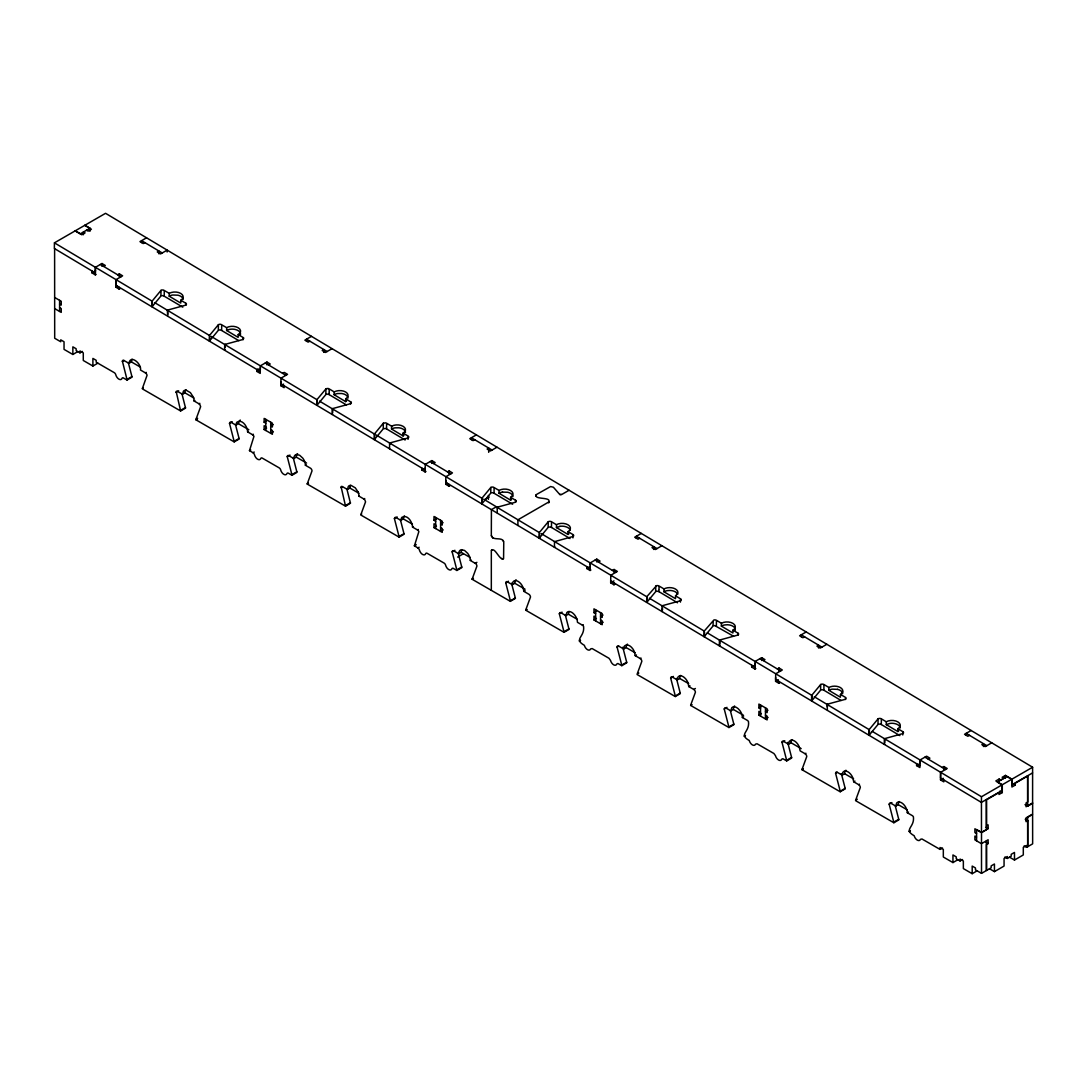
<?xml version="1.0" encoding="UTF-8"?>
<svg xmlns="http://www.w3.org/2000/svg" width="1087" height="1087" viewBox="0 0 1087 1087"><rect width="100%" height="100%" fill="white"/><g stroke="black" fill="none" stroke-linecap="round" stroke-linejoin="round"><path stroke-width="1.5" d="M96.132 274.4L95.303 274.875L92.015 272.905L92.042 271.016M117.681 274.807L119.339 273.856L122.627 275.826L116.037 279.644L115.915 287.185L119.217 289.156L119.244 287.267M268.584 364.974L270.228 364.023L266.94 362.053L260.337 365.857L260.228 373.412L256.926 371.441L256.953 369.553L258.19 368.846M284.169 385.803L284.142 387.692L280.84 385.722L280.949 378.181L287.552 374.363L284.25 372.393L282.606 373.344M425.968 471.473L425.139 471.948L421.851 469.978L421.878 468.089M447.518 471.88L449.162 470.929L452.464 472.899L445.86 476.717L445.752 484.272L449.053 486.242L449.08 484.354M590.88 570.009L590.064 570.485L586.763 568.515L586.79 566.626M612.429 570.43L614.087 569.466L617.375 571.436L610.785 575.254L610.677 582.809L613.965 584.779L613.992 582.89M755.805 668.546L754.976 669.021L751.674 667.051L751.715 665.162M777.354 668.967L778.999 668.016L782.3 669.972L775.697 673.791L775.588 681.345L778.89 683.315L778.917 681.427M928.244 759.12L929.901 758.169L926.6 756.199L919.996 760.003L919.887 767.558L916.599 765.601L916.626 763.713M943.829 779.963L943.801 781.852L940.5 779.882L940.608 772.327L947.212 768.523L943.91 766.552L942.266 767.504M1025.014 804.652L1027.65 806.174L1032.596 803.32L1032.609 767.232L105.561 213.31L54.432 242.836L54.35 248.488L95.343 272.986L95.303 274.875M83.386 234.738L83.427 231.898L85.085 232.89L81.783 234.792L75.193 230.852M95.425 267.32L95.343 272.986L95.425 267.32L102.015 263.516L105.317 265.486L103.673 266.437M101.974 266.342L102.015 263.516M116.037 279.644L115.956 285.297L260.255 371.523M119.298 276.696L119.339 273.856M141.568 242.55L141.595 240.662L162.208 252.972M169.246 293.354A8.166 4.796 0.9 0 1 180.795 293.463A8.166 4.796 0.9 0 1 180.795 300.243L180.755 303.083L169.205 296.18L169.246 293.354L163.58 290.093A2.337 1.372 0.9 0 0 160.998 290.365L152.384 300.8A2.31 1.359 0.9 0 1 151.976 301.113L151.895 306.779A2.31 1.359 0.9 0 0 152.289 306.466L160.917 296.017A2.337 1.372 0.9 0 1 163.498 295.759L182.793 307.159M152.289 306.466L152.357 302.213M158.879 253.842L158.919 251.002L157.262 251.967L160.563 253.937L167.167 250.119L167.126 252.007M160.93 295.311L160.998 290.365M164.219 296.058L164.286 291.099M167.765 314.279L167.819 310.026L185.741 305.134A2.269 1.332 0.9 0 0 186.366 304.455L186.42 304.183A2.337 1.372 0.9 0 0 185.741 303.205L180.795 300.243M185.714 305.325L185.741 303.205M226.667 327.649L226.626 330.489L238.162 337.378L238.202 334.551A8.166 4.796 0.9 0 0 238.202 327.771A8.166 4.796 0.9 0 0 226.653 327.663L220.987 324.402A2.337 1.372 0.9 0 0 218.419 324.66L209.791 335.109A2.31 1.359 0.9 0 1 209.383 335.421L209.302 341.073A2.31 1.359 0.9 0 0 209.709 340.761L218.338 330.326A2.337 1.372 0.9 0 1 220.906 330.068L238.773 340.611M209.709 340.761L209.764 336.522M218.338 329.619L218.419 324.66M221.626 330.366L221.707 325.407M225.199 347.161L225.24 344.334L243.148 339.443L243.787 338.206A2.351 1.372 0.9 0 0 243.148 337.513L238.202 334.551M243.121 339.633L243.135 338.22M260.282 369.634L260.309 367.746M266.899 364.879L266.94 362.053M280.894 381.958L280.867 383.833L425.166 470.06M306.493 341.087L306.52 339.198L327.133 351.522M328.043 388.548L327.567 388.521A2.337 1.372 0.9 0 0 325.923 388.901L317.01 399.581L316.806 405.315A2.31 1.359 0.9 0 0 317.214 405.003L325.842 394.567A2.269 1.332 0.9 0 1 327.01 394.201L327.486 394.173A2.337 1.372 0.9 0 1 329.13 394.595L346.277 404.84M317.214 405.003L317.268 400.75M323.79 352.378L323.831 349.538L322.187 350.503L325.475 352.473L332.078 348.655M325.842 393.847L325.923 388.901M329.13 394.595L329.171 392.475M329.171 391.768L329.212 389.635M332.676 412.815L332.744 408.563L350.653 403.671A2.337 1.372 0.9 0 0 351.142 402.176L345.707 398.78A8.112 4.769 0.9 0 0 345.72 392.04A8.112 4.769 0.9 0 0 334.239 391.931M346.536 401.021A8.098 4.756 0.9 0 1 345.666 401.619L334.117 394.717L334.171 391.891L329.225 388.929A2.337 1.372 0.9 0 0 328.057 388.548M345.666 401.619L345.707 398.78M350.625 403.861L350.653 401.742M403.943 435.33A8.098 4.756 0.9 0 1 403.073 435.914L391.537 429.025L391.578 426.186L386.632 423.237A2.351 1.372 0.9 0 0 385.464 422.857L383.331 423.196L374.702 433.645A2.31 1.359 0.9 0 1 374.308 433.958L374.213 439.61A2.31 1.359 0.9 0 0 374.621 439.297L383.249 428.862L384.893 428.482A2.337 1.372 0.9 0 1 386.537 428.903L405.125 440.004M374.621 439.297L374.702 433.645M383.263 428.156L383.276 426.743M383.29 426.036L383.331 423.196M386.537 428.903L386.619 423.944M389.526 448.768L389.608 443.102A2.337 1.372 0.9 0 1 390.151 442.871L408.073 437.979A2.337 1.372 0.9 0 0 408.563 436.471M390.124 444.284L390.151 442.871M403.073 435.914L403.114 433.088A8.112 4.769 0.9 0 0 403.128 426.335A8.112 4.769 0.9 0 0 391.646 426.226M408.019 439.352L408.073 436.05L403.114 433.088M425.139 471.948L425.262 464.394L431.852 460.589L435.153 462.559L433.496 463.51M431.811 463.415L431.852 460.589M445.819 480.495L445.779 482.383L590.078 568.596L590.119 566.707M449.121 473.769L449.162 470.929M471.405 439.624L471.432 437.735L492.044 450.059M499.082 490.427L499.042 493.253L510.577 500.156L510.618 497.316A8.166 4.796 0.9 0 0 510.632 490.536A8.166 4.796 0.9 0 0 499.082 490.427L493.416 487.18A2.337 1.372 0.9 0 0 490.835 487.438L482.207 497.873A2.31 1.359 0.9 0 1 481.813 498.186L481.718 503.852A2.31 1.359 0.9 0 0 482.125 503.539L490.753 493.104A2.337 1.372 0.9 0 1 493.321 492.832L512.629 504.232M482.125 503.539L482.193 499.286M488.688 452.328L488.742 448.089L487.098 449.04L490.4 451.01L496.99 447.205M490.767 492.397L490.835 487.438M494.055 493.131L494.123 488.172M510.618 497.316L515.578 500.278A2.337 1.372 0.9 0 1 516.257 501.256L516.203 501.528A2.269 1.332 0.8 0 1 515.564 502.208L497.656 507.099A2.337 1.372 0.9 0 0 497.112 507.33L497.289 512.874M497.629 508.512L497.656 507.099M515.551 501.691L515.578 500.278M517.874 525.456L517.955 519.79L548.663 502.072C551.897 496.433 533.133 500.197 536.367 494.558L550.62 486.541L553.405 487.221L559.764 494.49L561.843 494.408L569.085 490.278M568.868 533.866A8.207 4.824 0.9 0 1 567.998 534.451L556.449 527.562L556.49 524.736L551.544 521.774A2.296 1.345 0.9 0 0 549.424 521.38A2.364 1.386 0.9 0 0 548.242 521.746L539.628 532.182A2.296 1.345 0.9 0 1 539.22 532.494L539.138 538.16A2.296 1.345 0.9 0 0 539.532 537.834L548.161 527.399A2.364 1.386 0.9 0 1 549.329 527.046A2.296 1.345 0.9 0 1 551.449 527.44L570.036 538.541M539.532 537.834L539.6 533.595M548.174 526.692L548.242 521.746M548.65 502.778L548.663 502.072M548.976 502.534L548.989 501.827M551.462 527.44L551.53 522.48M567.998 534.451L568.039 531.625A8.193 4.81 0.9 0 0 568.025 524.817A8.193 4.81 0.9 0 0 556.435 524.708M572.931 537.888L572.985 534.587L568.039 531.625M590.146 564.832L590.173 562.944L596.763 559.126L600.065 561.096L598.421 562.047M590.064 570.485L590.173 562.93M596.722 561.952L596.763 559.126M614.033 572.305L614.087 569.466M636.33 538.16L636.357 536.285L656.969 548.595M663.994 588.964L663.953 591.79L675.489 598.692L675.543 595.853L677.772 593.42A8.193 4.81 0.9 0 0 673.655 588.23A8.193 4.81 0.9 0 0 663.994 588.964L659.048 586.002A2.283 1.345 0.9 0 0 657.88 585.621A2.31 1.359 0.9 0 0 656.48 585.689L646.833 596.654L646.629 602.388A2.296 1.345 0.9 0 0 647.037 602.076L647.105 597.823M653.613 549.451L653.667 546.625L652.01 547.576L655.312 549.546L661.915 545.742M655.678 590.934L655.746 585.975M677.541 602.769L658.967 591.668L658.994 589.548M659.007 588.841L659.035 586.722M662.513 609.889L662.526 608.475M680.435 602.116L680.489 598.815L675.543 595.853M721.442 623.272A8.152 4.783 0.9 0 1 732.964 623.394A8.152 4.783 0.9 0 1 732.951 630.161L732.91 632.987L721.36 626.098L721.415 623.272L716.455 620.31A2.283 1.345 0.9 0 0 715.287 619.93A2.31 1.359 0.9 0 0 713.887 619.998L704.539 630.718A2.296 1.345 0.9 0 1 704.131 631.031L704.05 636.697A2.296 1.345 0.9 0 0 704.458 636.371L713.072 625.935L714.73 625.555L733.521 636.221M704.444 636.371L704.512 632.131M713.086 625.229L713.14 621.696M716.374 625.976L716.455 621.017M719.92 644.183L719.988 639.944L737.896 635.053A2.364 1.386 0.9 0 0 738.386 634.631A2.296 1.345 0.9 0 0 738.535 633.816A2.269 1.332 0.9 0 0 737.896 633.123L732.951 630.161M737.869 635.243L737.896 633.123M754.976 669.021L755.085 661.467L761.688 657.662L764.976 659.632L763.332 660.583M755.03 665.258L755.071 663.369M761.647 660.502L761.688 657.662M775.642 677.568L775.615 679.457L919.915 765.669M778.958 670.842L778.999 668.016M801.241 636.71L801.268 634.822L821.881 647.132M842.67 691.957A8.152 4.783 0.9 0 0 838.525 686.753A8.152 4.783 0.9 0 0 828.919 687.5L823.96 684.538A2.296 1.345 0.9 0 0 821.84 684.144A2.364 1.386 0.9 0 0 820.671 684.511L812.043 694.946A2.296 1.345 0.9 0 1 811.636 695.259L811.554 700.925A2.296 1.345 0.9 0 0 811.962 700.612L820.576 690.177A2.364 1.386 0.9 0 1 821.758 689.81A2.296 1.345 0.9 0 1 823.864 690.204L841.025 700.449M811.962 700.612L812.016 696.359M818.538 647.988L818.579 645.162L816.935 646.113L820.223 648.083L826.827 644.278M820.59 689.471L820.671 684.511M823.878 690.204L823.96 685.258M827.438 707.012L827.492 704.172L845.401 699.294A2.283 1.345 0.9 0 0 846.039 698.601L846.039 698.044A2.283 1.345 0.9 0 0 845.401 697.351L840.455 694.403A8.193 4.81 0.9 0 0 842.697 691.957M840.455 694.403L840.414 697.229L828.865 690.327L828.919 687.5M845.373 699.471L845.373 698.764M886.326 721.809L886.285 724.635L897.821 731.537L897.862 728.698A8.193 4.81 0.9 0 0 897.862 721.89A8.193 4.81 0.9 0 0 886.272 721.782L881.38 718.847A2.296 1.345 0.9 0 0 879.247 718.453A2.364 1.386 0.9 0 0 878.079 718.82L869.451 729.255A2.296 1.345 0.9 0 1 869.043 729.567L868.961 735.233A2.296 1.345 0.9 0 0 869.369 734.921L877.997 724.472A2.364 1.386 0.9 0 1 879.166 724.119A2.296 1.345 0.9 0 1 880.117 724.132A2.269 1.332 0.9 0 1 881.285 724.513L899.873 735.614M869.369 734.921L869.437 730.668M878.011 723.765L878.079 718.82M881.285 724.513L881.367 719.553M884.832 742.72L884.872 739.894M902.767 734.961L902.808 731.66L897.862 728.698M919.955 763.794L919.982 761.905M940.622 772.327L940.54 777.993L981.439 802.437L981.479 832.574L986.425 829.707L986.385 799.584M943.869 769.379L943.91 766.552M966.153 735.247L966.18 733.358L986.792 745.668M1032.609 767.232L981.493 796.744L981.398 802.41L1002.16 790.426L1002.241 784.773L995.841 780.942L999.143 779.039L1000.787 780.018L1003.804 778.278L1002.16 777.287L1005.461 775.384L1011.861 779.216L1011.78 784.882L1032.568 772.911M983.45 746.524L983.49 743.698L981.846 744.649L985.148 746.62L991.752 742.815M999.089 781.866L999.143 779.039M1005.421 778.224L1005.461 775.384M293.368 458.306L296.846 471.812A2.323 1.345 60 0 1 296.914 472.397L291.968 475.25L288.49 473.253A2.323 1.345 60 0 0 286.941 473.619L286.465 474.353A4.661 2.69 60 0 1 281.18 471.296L280.718 470.032A2.323 1.345 60 0 0 279.155 467.858L262.307 458.13A2.323 1.345 60 0 0 260.758 458.51L260.282 459.244A4.661 2.69 60 0 1 254.997 456.187L254.535 454.909A2.323 1.345 60 0 0 252.972 452.749L249.507 450.602L253.95 436.39A2.364 1.359 60 0 0 252.564 434.732L247.619 431.879C247.619 426.987 242.428 418.712 237.02 422.109A8.098 4.674 60 0 0 236.069 425.207L231.123 422.354A2.364 1.359 60 0 0 230.227 422.136L229.479 423.305L234.126 441.308A2.323 1.345 60 0 1 234.194 441.893L239.14 439.039A2.323 1.345 60 0 0 239.072 438.455L235.58 424.949M458.279 553.528L461.758 567.02A2.323 1.345 60 0 1 461.826 567.618L456.88 570.471L453.401 568.46A2.323 1.345 60 0 0 451.852 568.827L451.39 569.574A4.661 2.69 60 0 1 446.091 566.517L445.629 565.24A2.323 1.345 60 0 0 444.08 563.08L427.232 553.351A2.323 1.345 60 0 0 425.669 553.718L425.207 554.452A4.661 2.69 60 0 1 419.922 551.394L419.446 550.131A2.323 1.345 60 0 0 417.897 547.957L414.419 545.81L418.862 531.597A2.364 1.359 60 0 0 417.49 529.953L412.53 527.086C412.53 522.208 407.353 513.934 401.932 517.317A8.098 4.674 60 0 0 400.994 520.428L396.048 517.575A2.364 1.359 60 0 0 395.138 517.358L394.391 518.526L399.038 536.53A2.323 1.345 60 0 1 399.106 537.114L404.051 534.26A2.323 1.345 60 0 0 403.984 533.676L400.505 520.17M622.81 647.241L626.683 662.241A2.31 1.332 60 0 1 626.751 662.825L621.805 665.679L617.837 663.478L616.764 664.048A4.674 2.69 60 0 1 613.652 664.796A4.674 2.69 60 0 1 610.541 660.448L608.992 658.287L592.143 648.559L590.594 648.925A4.674 2.69 60 0 1 587.483 649.673A4.674 2.69 60 0 1 584.371 645.338C573.175 638.898 584.983 637.281 583.57 626.397A2.337 1.345 60 0 0 582.401 625.161L577.455 622.308A8.166 4.715 60 0 0 573.325 613.53A8.166 4.715 60 0 0 566.843 612.538L565.906 615.636L560.96 612.783A2.337 1.359 60 0 0 560.063 612.565L559.316 613.734L563.963 631.737A2.31 1.332 60 0 1 564.031 632.321L568.977 629.468A2.31 1.332 60 0 0 568.909 628.884L565.417 615.378M787.722 742.448L791.594 757.449A2.31 1.332 60 0 1 791.662 758.033L786.716 760.9L782.749 758.685L781.689 759.256A4.674 2.69 60 0 1 778.577 760.003A4.674 2.69 60 0 1 775.466 755.669L773.903 753.495L757.055 743.766L755.506 744.147A4.674 2.69 60 0 1 752.394 744.894A4.674 2.69 60 0 1 749.283 740.546C738.087 734.105 749.894 732.502 748.481 721.605A2.337 1.345 60 0 0 747.312 720.368L742.367 717.515A8.166 4.715 60 0 0 741.429 713.317A8.193 4.728 60 0 0 739.758 710.436A8.166 4.715 60 0 0 731.768 707.746L730.831 710.857L725.871 707.99A2.337 1.359 60 0 0 724.975 707.786L724.227 708.955L728.874 726.958A2.31 1.332 60 0 1 728.942 727.543L733.888 724.689A2.31 1.332 60 0 0 733.82 724.105L730.342 710.599M942.497 847.969L940.024 849.395L921.98 838.987L920.417 839.354A4.674 2.69 60 0 1 917.306 840.102A4.674 2.69 60 0 1 914.194 835.767C903.012 829.327 914.806 827.71 913.406 816.813A2.337 1.345 60 0 0 912.238 815.59L907.292 812.736A8.166 4.715 60 0 0 903.161 803.959A8.166 4.715 60 0 0 896.68 802.967L895.742 806.065L890.796 803.211A2.337 1.359 60 0 0 889.886 802.994L889.152 804.163L893.786 822.166A2.31 1.332 60 0 1 893.854 822.75L898.813 819.897A2.31 1.332 60 0 0 898.732 819.313L895.253 805.807M236.069 425.207L238.569 423.196A8.18 4.728 60 0 1 238.95 421.566L240.241 420.044M400.994 520.428L403.481 518.404A8.18 4.728 60 0 1 403.875 516.773L404.405 515.89M565.906 615.636L568.379 614.209L568.786 611.995A8.22 4.742 60 0 1 569.031 611.519M730.831 710.857L733.304 709.431L733.698 707.202A8.22 4.742 60 0 1 734.595 705.966M895.742 806.065L898.215 804.638L898.623 802.423A8.22 4.742 60 0 1 899.153 801.54M128.443 363.085L131.921 376.578A2.323 1.345 60 0 1 132.003 377.162L127.043 380.029A2.323 1.345 60 0 0 126.975 379.445L122.369 361.101A2.323 1.345 60 0 1 123.687 360.34L128.932 363.343L131.405 361.917L131.812 359.702A8.193 4.728 60 0 1 132.057 359.226M735.233 630.215L735.125 628.639M182.018 394.024L185.564 408.114L180.619 410.968L176.176 391.497A2.31 1.332 60 0 1 177.548 391.415L182.507 394.282L184.98 392.855A8.18 4.728 60 0 1 185.388 390.627L185.918 389.744M182.507 394.282L183.445 391.184A8.166 4.715 60 0 1 186.149 390.192L190.402 392.638L193.106 396.755A8.166 4.715 60 0 1 194.043 400.954M346.93 489.232L350.476 503.186L345.544 506.189L341.087 486.704A2.31 1.332 60 0 1 342.459 486.636L347.419 489.49L349.892 488.063A8.18 4.728 60 0 1 350.299 485.848L350.544 485.373M347.419 489.49L348.356 486.392A8.166 4.715 60 0 1 351.074 485.4L355.313 487.859L358.017 491.976M511.529 583.216L515.333 597.959A3.003 1.726 60 0 1 515.401 598.393L510.455 601.26A3.003 1.726 60 0 0 510.387 600.812L505.74 582.809L506.216 581.735A2.337 1.345 60 0 1 507.384 581.858L512.33 584.711L514.803 583.284A8.18 4.715 60 0 1 516.108 579.819M676.454 678.437L680.245 693.166A3.003 1.726 60 0 1 680.313 693.615L675.367 696.468A3.003 1.726 60 0 0 675.299 696.02L670.652 678.016L671.141 676.956A2.337 1.345 60 0 1 672.309 677.065L677.255 679.918L679.728 678.492A8.18 4.715 60 0 1 680.666 675.394M841.365 773.645L845.17 788.388A3.003 1.726 60 0 1 845.238 788.822L840.278 791.689A3.003 1.726 60 0 0 840.224 791.241L835.577 773.237L836.052 772.164A2.337 1.345 60 0 1 837.221 772.286L842.167 775.14L844.64 773.713A8.18 4.715 60 0 1 845.047 771.485A8.22 4.742 60 0 1 845.931 770.248M128.932 363.343C130.454 353.832 141.826 364.077 140.481 370.001L145.726 373.072A2.323 1.345 60 0 1 147.044 375.355L142.424 388.358A2.337 1.359 60 0 0 142.356 388.861L180.619 410.968M483.661 499.191L496.365 506.787L491.419 509.64L491.324 535.117C491.949 541.747 503.132 535.823 503.757 542.454L503.58 558.609A2.337 1.345 60 0 1 502.765 559.031C498.797 559.003 494.408 546.095 491.324 550.837L491.324 590.35M234.194 441.893L195.932 419.813A2.323 1.345 60 0 1 196 419.297L200.647 406.66L199.899 404.636A2.364 1.359 60 0 0 198.989 403.807L194.043 400.954L194.872 400.464M345.544 506.189L307.281 484.095A2.323 1.345 60 0 1 307.349 483.593L311.996 470.943A2.323 1.345 60 0 0 311.724 469.747L311.507 469.326A2.323 1.345 60 0 0 310.637 468.293L305.393 465.236A8.166 4.715 60 0 0 302.784 458.143L299.618 455.236L296.466 454.502M399.106 537.114L360.843 515.021A2.323 1.345 60 0 1 360.911 514.518L365.558 501.868L364.811 499.843A2.364 1.359 60 0 0 363.914 499.015L358.968 496.161M510.455 601.396L472.193 579.303A2.323 1.345 60 0 1 472.261 578.8L476.908 566.164A2.323 1.345 60 0 0 476.636 564.968L476.419 564.533A2.323 1.345 60 0 0 475.562 563.514L470.304 560.444A8.166 4.715 60 0 0 467.695 553.365L464.543 550.443L461.377 549.709A8.166 4.715 60 0 0 458.768 553.786L453.524 550.783A2.364 1.359 60 0 0 452.654 550.796L452.437 550.987A2.364 1.359 60 0 0 452.165 551.883L456.812 569.887A2.323 1.345 60 0 1 456.88 570.471M564.031 632.321L525.768 610.228A2.323 1.345 60 0 1 525.836 609.725L530.483 597.089A2.269 1.318 60 0 0 530.361 596.315A2.337 1.359 60 0 0 528.825 594.236L523.88 591.369L522.942 587.184A8.152 4.701 60 0 0 516.461 580.703A8.152 4.701 60 0 0 512.33 584.711M728.942 727.543L690.68 705.449A2.323 1.345 60 0 1 690.748 704.947L695.395 692.297A2.269 1.318 60 0 0 695.286 691.536A2.337 1.359 60 0 0 693.751 689.443L688.791 686.59L687.854 682.391A8.152 4.701 60 0 0 681.372 675.924A8.152 4.701 60 0 0 677.255 679.918M840.292 791.825L802.029 769.732A2.323 1.345 60 0 1 802.097 769.229L806.744 756.593A2.323 1.345 60 0 0 805.087 753.726L800.141 750.872L799.203 746.687A8.18 4.728 60 0 0 791.214 740.138M491.365 550.416L491.99 549.682M536.04 494.802L535.85 496.025M647.037 602.076L655.665 591.641A2.283 1.345 0.9 0 1 656.833 591.274L657.798 591.287A2.283 1.345 0.9 0 1 658.967 591.668M316.888 399.649L211.163 336.386M646.724 596.722L541.163 533.554M89.976 231.286L89.976 228.243L80.356 233.8L75.411 230.947M146.555 237.808L139.951 241.613L143.253 243.583L144.897 242.632M92.015 272.905L95.588 270.84M115.915 287.185L117.573 286.234M119.217 289.156L120.046 288.68M54.608 248.651L54.69 338.261L60.736 341.753L60.736 339.851L64.038 341.753L64.038 349.375L72.856 354.471L77.802 351.604M72.856 354.471L72.856 346.848L76.158 348.75L76.158 350.653L79.976 352.854L82.449 351.427M79.976 352.854L79.976 350.952L83.278 352.854L83.278 360.476L92.898 366.034L97.844 363.18M122.342 361.441L123.986 360.476M127.804 378.969L131.921 376.578M145.427 372.855L146.242 372.379M142.424 388.358L143.253 387.882M175.904 392.38L178.648 390.79M181.38 409.908L185.497 407.53M311.466 336.345L304.863 340.149L308.164 342.12L309.809 341.169M198.989 403.807L199.818 403.331M256.926 371.441L259.684 369.852M196 419.297L197.644 418.346M195.932 419.813L197.168 419.093M280.84 385.722L283.585 384.146M229.479 423.305L232.224 421.715M247.619 431.879L248.447 431.403M273.204 424.609L270.731 426.036L272.389 426.987L272.389 423.169L264.141 418.413L264.141 422.218L266.614 420.791M234.941 440.833L239.072 438.455M252.564 434.732L253.393 434.257M265.785 426.661L264.141 425.71L264.141 429.528L266.614 428.101M273.367 431.811L270.731 433.333L270.731 422.232M249.562 450.235L250.39 449.76M249.494 450.738L250.73 450.018M252.972 452.749L254.209 452.029M291.968 475.25A2.323 1.345 60 0 0 291.9 474.666L287.253 456.662L289.998 455.073M287.253 456.662A2.364 1.359 60 0 1 287.525 455.779L287.729 455.602A2.364 1.359 60 0 1 288.612 455.562L293.843 458.565L296.316 457.138A8.207 4.742 60 0 1 296.968 454.448L297.267 454.04A8.044 4.647 60 0 1 297.607 453.687M305.393 465.236L306.221 464.76M292.716 474.19L296.846 471.812M307.349 483.593L308.164 483.117M307.281 484.095L308.518 483.375M340.829 487.587L342.473 486.636M346.291 505.115L350.408 502.737M363.914 499.015L364.729 498.539M476.378 434.882L469.788 438.686L473.076 440.656L474.734 439.705M421.851 469.978L424.596 468.388M360.911 514.518L361.74 514.042M445.752 484.272L447.409 483.307M449.053 486.242L449.882 485.767M394.391 518.526L397.149 516.936M412.53 527.086L413.359 526.611M399.867 536.054L403.984 533.676M417.49 529.953L418.305 529.464M443.075 522.67L440.602 524.097L442.246 525.048L442.246 521.244L433.998 516.488L433.998 520.293L436.471 518.866M435.656 524.736L433.998 523.785L433.998 527.589L436.471 526.162M485.128 499.354L489.082 497.058M414.487 545.443L416.131 544.492M414.419 545.946L415.655 545.239M443.238 529.885L440.602 531.407L440.602 520.293M417.897 547.957L419.134 547.25M452.165 551.883L454.923 550.294M458.768 553.786L461.241 552.359A8.207 4.742 60 0 1 461.88 549.669M457.641 557.074L463.144 553.908M470.304 560.444L471.133 559.968M457.641 569.411L461.758 567.02M475.264 563.297L476.908 562.346M472.261 578.8L473.09 578.325M472.193 579.303L473.429 578.597M505.74 582.809L508.485 581.219M523.88 591.369L525.116 590.662M511.216 600.337L515.333 597.959M641.303 533.418L634.699 537.223L638.001 539.193L639.645 538.242M586.763 568.515L589.507 566.925M525.836 609.725L526.651 609.25M525.768 610.228L527.005 609.522M610.677 582.809L613.965 580.893M559.316 613.734L562.061 612.144M613.965 584.779L614.794 584.303M603.04 615.038L600.567 616.465L602.212 617.416L602.212 613.598L593.964 608.842L593.964 612.647L596.45 611.22M564.778 631.262L568.909 628.884M582.401 625.161L583.23 624.685M595.622 617.09L593.964 616.139L593.964 619.957L596.45 618.53M603.203 622.24L600.567 623.761L600.567 612.647M579.398 640.664L580.227 640.189M579.33 641.167L580.567 640.447M621.805 665.679A2.31 1.332 60 0 0 621.737 665.095L617.09 647.091L618.734 646.14L623.68 648.993L626.153 647.567A8.18 4.715 60 0 1 626.56 645.352L626.805 644.876A7.962 4.606 60 0 1 627.444 644.115M623.68 648.993A8.18 4.728 60 0 1 624.617 645.895L626.302 644.931A8.166 4.715 60 0 1 634.292 651.466L635.229 655.665L636.466 654.945M622.552 664.619L626.683 662.241M635.229 655.665L640.175 658.518L641.004 658.043M638.001 673.546L638.83 673.057M670.652 678.016L673.41 676.427M688.791 686.59L690.028 685.87M676.128 695.544L680.245 693.166M693.751 689.443L695.395 688.492M806.214 631.955L799.611 635.759L802.913 637.729L804.557 636.778M751.674 667.051L754.432 665.475M690.748 704.947L691.577 704.471M690.68 705.449L691.916 704.729M724.227 708.955L726.972 707.365M775.588 681.345L778.333 679.755M778.89 683.315L779.719 682.84M767.952 710.246L765.479 711.672L767.137 712.624L767.137 708.819L758.889 704.063L758.889 707.868L761.362 706.441M742.367 717.515L743.603 716.809M729.703 726.483L733.82 724.091M760.533 712.311L758.889 711.36L758.889 715.164L761.362 713.738M768.129 717.447L765.479 718.983L765.479 707.868M744.323 735.872L745.152 735.396M744.255 736.375L745.492 735.668M786.716 760.9A2.31 1.332 60 0 0 786.648 760.316L782.001 742.299L784.746 740.723M782.001 742.299A2.351 1.359 60 0 1 783.061 741.13L788.605 744.215L791.078 742.774A8.18 4.715 60 0 1 791.485 740.56L791.716 740.098A7.962 4.606 60 0 1 792.015 739.676M787.477 759.84L791.594 757.449M805.087 753.726L805.915 753.25M802.097 769.229L802.926 768.754M802.029 769.732L803.266 769.025M835.577 773.237L837.221 772.286M842.167 775.14A8.152 4.701 60 0 1 846.284 771.131A8.152 4.701 60 0 1 852.751 777.613L853.716 781.798L854.953 781.091M841.039 790.765L845.17 788.388M853.716 781.798L858.662 784.665L859.491 784.189M971.139 730.505L964.536 734.296L967.824 736.279L969.482 735.315M856.488 799.679L857.317 799.203M916.599 765.601L919.344 764.012M889.152 804.163L891.897 802.573M940.5 779.882L943.258 778.292M907.292 812.736L908.528 812.016M894.615 821.69L898.732 819.313M909.235 831.093L910.064 830.617M909.167 831.596L910.403 830.876M1024.131 845.917L1026.604 847.344L1032.65 843.852L1032.609 814.435L1027.663 817.288L1027.704 846.705L1027.704 820.712L1026.046 821.663L1026.046 817.859L1032.65 814.054L1032.65 802.94L1026.046 806.758L1026.046 802.94L1027.704 801.989L1027.704 775.996L1015.19 783.224L1015.19 785.127L1011.902 787.029L1011.902 779.406L1006.956 776.553L997.336 782.11L1002.282 784.963L1002.282 792.586L998.98 794.488L998.98 792.586L986.466 799.801L986.466 825.794L988.124 824.843L988.124 828.647L981.52 832.465L976.574 829.598L976.574 840.713M940.024 849.395L940.024 847.493L943.326 849.395L943.326 857.018L952.946 862.575L957.892 859.722M989.496 868.758L994.442 871.625L994.442 864.002L991.14 865.904L991.14 867.806L981.52 873.364L981.493 843.689L988.124 839.762L988.124 843.566L986.466 844.517L986.466 870.51L986.439 840.835M952.946 862.575L952.946 854.953L956.234 856.855L956.234 858.757L960.066 860.972L962.538 859.545M960.066 860.972L960.066 859.07L963.354 860.972L963.354 868.595L972.186 873.69L977.131 870.823M1004.891 857.018L1007.364 858.445L1011.182 856.243L1011.182 854.341L1014.484 852.439L1014.484 860.048L1009.538 857.195M994.442 871.625L1004.062 866.067L1004.062 858.445L1007.364 856.542L1007.364 858.445M1014.484 860.048L1023.302 854.953L1023.302 847.344L1026.604 845.441L1026.604 847.344M226.626 330.489L228.8 329.592A8.152 4.796 0.9 0 1 234.058 329.252L235.363 329.497A8.152 4.796 0.9 0 1 240.472 334.606M556.449 527.562L559.887 526.393M886.285 724.635L889.723 723.466A8.22 4.824 0.9 0 1 893.731 723.412L895.022 723.643A8.22 4.824 0.9 0 1 900.104 727.203M791.214 740.138L789.542 741.103A8.18 4.728 60 0 0 788.605 744.215M827.397 709.838L827.071 704.335A2.337 1.372 0.8 0 1 827.492 704.172M167.738 315.692L167.289 310.257A2.337 1.372 0.9 0 1 167.819 310.026M502.479 492.085L507.778 492.262A8.193 4.81 0.9 0 1 512.969 496.582M837.615 689.348L832.316 689.158A8.098 4.756 0.9 0 0 828.865 690.327M502.765 559.031L501.637 558.446M493.444 538.174L492.683 537.78M618.734 646.14L618.136 645.923A2.351 1.359 60 0 0 617.09 647.091M85.031 225.389L89.976 228.243M1012.717 783.7L1015.19 785.127M999.809 791.159L1002.282 792.586M1025.231 819.285L1027.704 820.712M985.651 827.221L988.124 828.647M54.649 297.471L61.239 301.276L61.239 305.08L59.595 304.129M981.479 832.574L974.903 828.77L974.903 832.574L976.547 833.525M264.141 422.218L265.785 423.169M433.998 520.293L435.656 521.244M593.964 612.647L595.622 613.598M758.889 707.868L760.533 708.819M985.651 842.14L988.124 843.566M59.595 307.621L61.239 308.572L61.239 312.39L54.649 308.586M270.731 429.528L272.389 430.479L272.389 434.284L264.141 429.528M440.602 527.589L442.246 528.54L442.246 532.358L433.998 527.589M600.567 619.957L602.212 620.908L602.212 624.712L593.964 619.957M765.479 715.164L767.137 716.116L767.137 719.92L758.889 715.164M976.547 837.017L974.903 836.066L974.903 839.884L981.493 843.689L981.52 832.465M131.405 361.917L140.386 367.093M184.98 392.855L193.948 398.032M238.542 423.781L248.814 429.705M296.316 457.138L306.588 463.062M349.892 488.063L358.873 493.253M403.467 519.002L412.449 524.179M461.241 552.359L470.223 557.536M514.803 583.284L525.075 589.208M568.379 614.209L577.36 619.4M626.153 647.567L635.134 652.757M679.728 678.492L688.71 683.682M733.304 709.431L743.562 715.355M791.078 742.774L801.173 748.617M844.64 773.713L853.621 778.89M898.215 804.638L907.197 809.829M127.043 380.029L123.089 377.814A2.337 1.345 60 0 0 122.016 378.385L121.554 379.118A4.661 2.69 60 0 1 118.415 378.806A4.661 2.69 60 0 1 115.793 374.798A2.323 1.345 60 0 0 114.244 372.637L96.199 362.216L96.199 360.313L92.898 358.411L92.898 366.034M981.52 873.364L975.474 869.872L975.474 867.969L972.186 866.067L972.186 873.69M675.367 696.604L637.104 674.524A2.323 1.345 60 0 1 637.172 674.022L641.819 661.372A2.323 1.345 60 0 0 640.175 658.518M893.854 822.75L855.591 800.657A2.323 1.345 60 0 1 855.659 800.154L860.306 787.518A2.269 1.318 60 0 0 860.197 786.743A2.337 1.359 60 0 0 858.662 784.665M84.813 225.294L91.403 229.235L88.101 231.137L86.457 230.159M100.371 264.467L120.983 276.777M265.296 363.004L285.895 375.328M430.207 461.54L450.82 473.864M595.119 560.077L615.731 572.401M760.044 658.627L780.656 670.937M924.955 757.163L945.568 769.474M54.432 242.836L151.976 301.113M154.639 302.607L209.383 335.421M319.551 401.144L374.308 433.958M376.088 434.922L481.813 498.186M497.112 507.33L539.22 532.494M649.387 598.217L704.131 631.031M707.365 632.865L811.636 695.259M814.299 696.753L869.043 729.567M872.29 731.402L981.493 796.744M610.69 580.92L755.003 667.133M503.091 540.538L503.58 541.503M677.717 594.344L677.323 593.57A8.166 4.796 0.9 0 0 670.068 590.458L667.404 590.621A8.207 4.824 0.9 0 0 663.953 591.79M491.718 536.57L491.365 535.578M183.132 299.509L182.969 298.721A8.152 4.783 0.9 0 0 177.942 295.188L172.656 295.012A8.098 4.756 0.9 0 0 169.205 296.18M348.044 398.046L347.5 396.497A8.152 4.783 0.9 0 0 341.576 393.494L337.568 393.548A8.193 4.81 0.9 0 0 334.117 394.717M1027.623 775.778L1027.65 806.174M760.533 705.015L760.533 716.116M595.622 609.793L595.622 620.908M488.43 495.536L488.43 499.354M435.656 517.439L435.656 528.554M265.785 419.365L265.785 430.479M59.595 300.325L59.595 311.439M293.857 458.565A8.166 4.715 60 0 1 296.466 454.502M358.017 491.949A8.166 4.715 60 0 1 358.968 496.175M572.985 534.587A2.283 1.345 0.9 0 1 573.61 535.28A2.31 1.359 0.9 0 1 572.985 536.516L554.519 541.639L554.438 547.304A2.323 1.372 0.9 0 1 554.981 547.06M559.859 526.353A8.207 4.824 0.9 0 1 563.854 526.298L565.186 526.57A8.207 4.824 0.9 0 1 570.213 530.089M680.489 598.828A2.296 1.345 0.9 0 1 680.978 600.337A2.364 1.386 0.9 0 1 680.489 600.758L662.567 605.636A2.323 1.359 0.8 0 0 662.037 605.867L661.942 611.533A2.323 1.372 0.8 0 1 662.486 611.302M721.36 626.098A8.207 4.824 0.9 0 1 724.812 624.93L727.475 624.753A8.207 4.824 0.9 0 1 735.192 628.653M719.893 645.61A2.323 1.372 0.9 0 0 719.349 645.841L719.445 640.175A2.323 1.372 0.9 0 1 719.988 639.944M837.547 689.348A8.098 4.756 0.9 0 1 842.697 693.628M902.808 731.66A2.283 1.345 0.9 0 1 903.446 732.353A2.31 1.359 0.9 0 1 902.821 733.589L884.356 738.712L884.274 744.378A2.323 1.372 0.9 0 1 884.804 744.147M898.691 730.94A8.207 4.824 0.9 0 1 897.821 731.537M900.05 727.176A8.207 4.824 0.9 0 1 900.213 727.95M561.354 494.531A2.337 1.372 0.9 0 1 559.764 494.49M225.24 344.334A2.337 1.372 0.8 0 0 224.696 344.565L224.601 350.218A2.337 1.372 0.9 0 1 225.145 349.987M332.649 414.229A2.337 1.372 0.9 0 0 332.119 414.46L332.201 408.794A2.337 1.372 0.8 0 1 332.744 408.563M391.537 429.025A8.193 4.81 0.9 0 1 394.975 427.857L398.983 427.789A8.193 4.81 0.9 0 1 405.519 432.368M499.042 493.253A8.098 4.756 0.9 0 1 502.479 492.085M511.447 499.558A8.193 4.81 0.9 0 1 510.577 500.156"/></g></svg>
